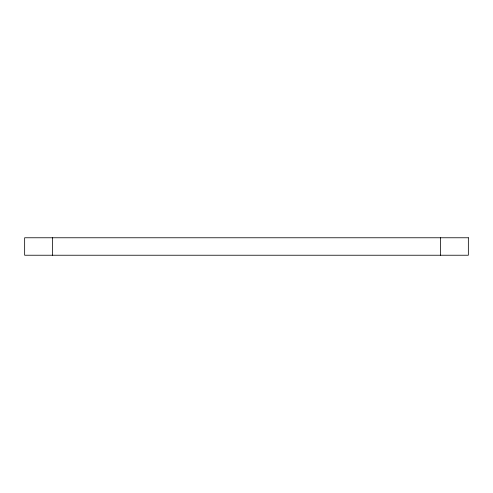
<?xml version="1.0" encoding="UTF-8"?>
<svg xmlns="http://www.w3.org/2000/svg" width="493" height="493" viewBox="0 0 493 493"><rect width="100%" height="100%" fill="white"/><g stroke="black" fill="none" stroke-linecap="round" stroke-linejoin="round"><path stroke-width="0.74" d="M440.619 237.768L440.619 255.232M52.381 237.768L52.381 255.232M468.35 237.768L24.65 237.768L24.65 255.232L468.35 255.232L468.35 237.768"/></g></svg>
